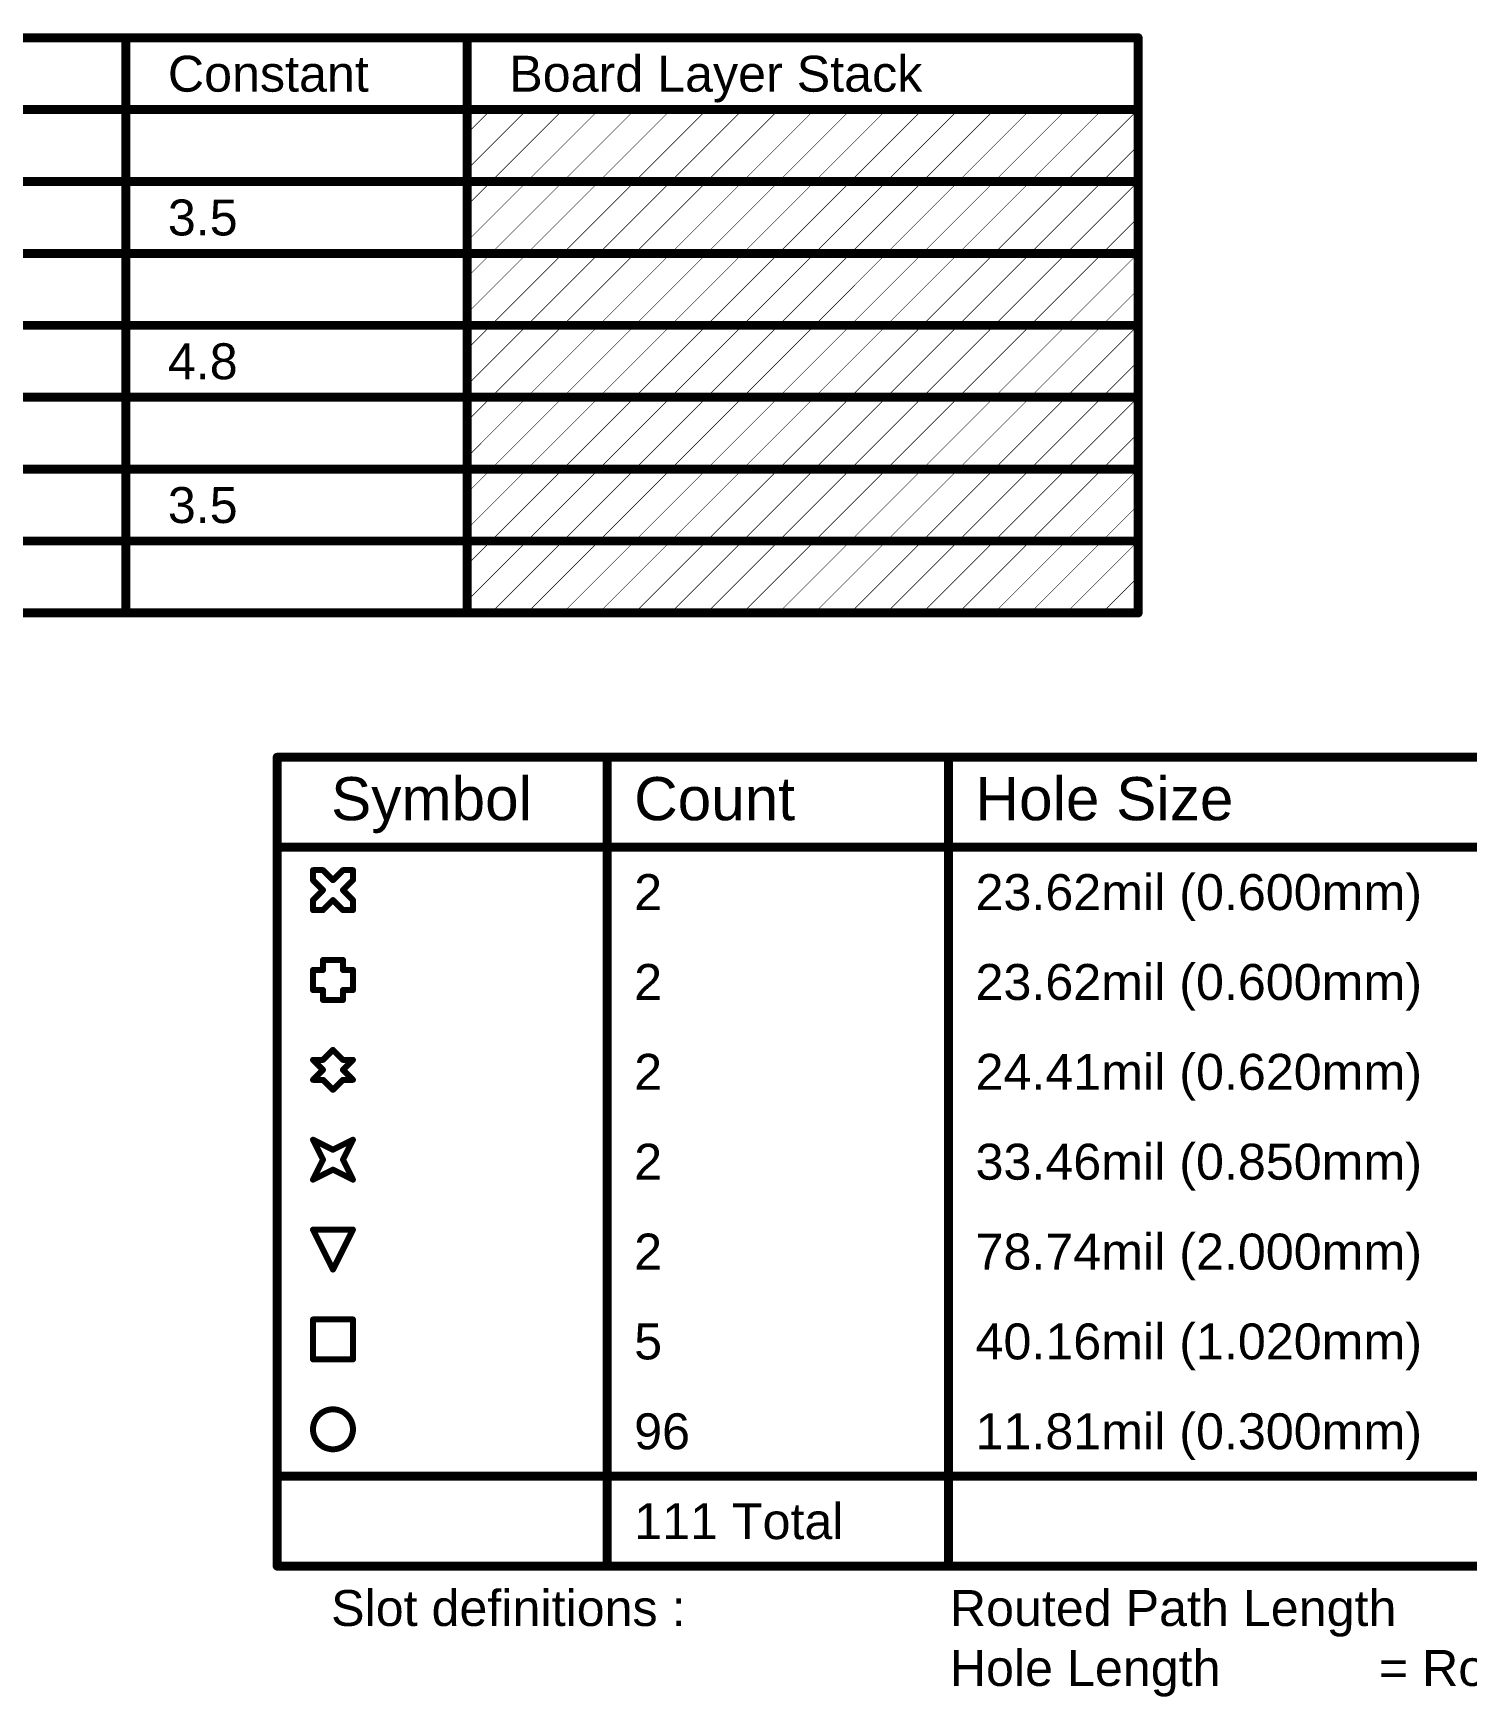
# Model space of a CAD drawing. Header units: inches. Extents: x -46 to 312, y 0 to 111.
# Drawn here: x 23 to 83.8, y 40.7 to 111.2 of the extents above; entities that cross this region are included whole.
import ezdxf

# ---------------------------------------------------------------- set-up
doc = ezdxf.new("R2010")
doc.units = ezdxf.units.IN
doc.layers.add('Draft and Dimension', color=6, linetype='Continuous')
doc.layers.add('Drill Drawing', color=1, linetype='Continuous')
doc.styles.add('Arial', font='', dxfattribs={"height": 0.2})
doc.styles.get('Arial').set_extended_font_data('Arial')

msp = doc.modelspace()

# ---------------------------------------------------------------- linework, layer by layer
at = {"layer": 'Draft and Dimension'}
for points, const_width in [([(-45.447, 110.998), (69.838, 110.998)], 0.381), ([(26.924, 86.614), (26.924, 110.998)], 0.381), ([(41.398, 86.614), (41.398, 110.998)], 0.381), ([(69.838, 86.614), (69.838, 110.998)], 0.381), ([(-45.447, 107.95), (69.838, 107.95)], 0.381), ([(41.398, 106.942), (42.406, 107.95)], 0.0254), ([(41.398, 105.418), (43.93, 107.95)], 0.0254), ([(42.406, 104.902), (45.454, 107.95)], 0.0254), ([(43.93, 104.902), (46.978, 107.95)], 0.0254), ([(45.454, 104.902), (48.502, 107.95)], 0.0254), ([(46.978, 104.902), (50.026, 107.95)], 0.0254), ([(48.502, 104.902), (51.55, 107.95)], 0.0254), ([(50.026, 104.902), (53.074, 107.95)], 0.0254), ([(51.55, 104.902), (54.598, 107.95)], 0.0254), ([(53.074, 104.902), (56.122, 107.95)], 0.0254), ([(54.598, 104.902), (57.646, 107.95)], 0.0254), ([(56.122, 104.902), (59.17, 107.95)], 0.0254), ([(57.646, 104.902), (60.694, 107.95)], 0.0254), ([(59.17, 104.902), (62.218, 107.95)], 0.0254), ([(60.694, 104.902), (63.742, 107.95)], 0.0254), ([(62.218, 104.902), (65.266, 107.95)], 0.0254), ([(63.742, 104.902), (66.79, 107.95)], 0.0254), ([(65.266, 104.902), (68.314, 107.95)], 0.0254), ([(66.79, 104.902), (69.838, 107.95)], 0.0254), ([(68.314, 104.902), (69.838, 106.426)], 0.0254), ([(10.418, 104.902), (26.924, 104.902)], 0.381), ([(26.924, 104.902), (41.398, 104.902)], 0.381), ([(41.398, 104.902), (69.838, 104.902)], 0.381), ([(41.398, 103.894), (42.406, 104.902)], 0.0254), ([(41.398, 102.37), (43.93, 104.902)], 0.0254), ([(42.406, 101.854), (45.454, 104.902)], 0.0254), ([(43.93, 101.854), (46.978, 104.902)], 0.0254), ([(45.454, 101.854), (48.502, 104.902)], 0.0254), ([(46.978, 101.854), (50.026, 104.902)], 0.0254), ([(48.502, 101.854), (51.55, 104.902)], 0.0254), ([(50.026, 101.854), (53.074, 104.902)], 0.0254), ([(51.55, 101.854), (54.598, 104.902)], 0.0254), ([(53.074, 101.854), (56.122, 104.902)], 0.0254), ([(54.598, 101.854), (57.646, 104.902)], 0.0254), ([(56.122, 101.854), (59.17, 104.902)], 0.0254), ([(57.646, 101.854), (60.694, 104.902)], 0.0254), ([(59.17, 101.854), (62.218, 104.902)], 0.0254), ([(60.694, 101.854), (63.742, 104.902)], 0.0254), ([(62.218, 101.854), (65.266, 104.902)], 0.0254), ([(63.742, 101.854), (66.79, 104.902)], 0.0254), ([(65.266, 101.854), (68.314, 104.902)], 0.0254), ([(66.79, 101.854), (69.838, 104.902)], 0.0254), ([(68.314, 101.854), (69.838, 103.378)], 0.0254), ([(10.418, 101.854), (26.924, 101.854)], 0.381), ([(26.924, 101.854), (41.398, 101.854)], 0.381), ([(41.398, 101.854), (69.838, 101.854)], 0.381), ([(41.398, 100.846), (42.406, 101.854)], 0.0254), ([(41.398, 99.322), (43.93, 101.854)], 0.0254), ([(42.406, 98.806), (45.454, 101.854)], 0.0254), ([(43.93, 98.806), (46.978, 101.854)], 0.0254), ([(45.454, 98.806), (48.502, 101.854)], 0.0254), ([(46.978, 98.806), (50.026, 101.854)], 0.0254), ([(48.502, 98.806), (51.55, 101.854)], 0.0254), ([(50.026, 98.806), (53.074, 101.854)], 0.0254), ([(51.55, 98.806), (54.598, 101.854)], 0.0254), ([(53.074, 98.806), (56.122, 101.854)], 0.0254), ([(54.598, 98.806), (57.646, 101.854)], 0.0254), ([(56.122, 98.806), (59.17, 101.854)], 0.0254), ([(57.646, 98.806), (60.694, 101.854)], 0.0254), ([(59.17, 98.806), (62.218, 101.854)], 0.0254), ([(60.694, 98.806), (63.742, 101.854)], 0.0254), ([(62.218, 98.806), (65.266, 101.854)], 0.0254), ([(63.742, 98.806), (66.79, 101.854)], 0.0254), ([(65.266, 98.806), (68.314, 101.854)], 0.0254), ([(66.79, 98.806), (69.838, 101.854)], 0.0254), ([(68.314, 98.806), (69.838, 100.33)], 0.0254), ([(10.418, 98.806), (26.924, 98.806)], 0.381), ([(26.924, 98.806), (41.398, 98.806)], 0.381), ([(41.398, 98.806), (69.838, 98.806)], 0.381), ([(41.398, 97.798), (42.406, 98.806)], 0.0254), ([(41.398, 96.274), (43.93, 98.806)], 0.0254), ([(42.406, 95.758), (45.454, 98.806)], 0.0254), ([(43.93, 95.758), (46.978, 98.806)], 0.0254), ([(45.454, 95.758), (48.502, 98.806)], 0.0254), ([(46.978, 95.758), (50.026, 98.806)], 0.0254), ([(48.502, 95.758), (51.55, 98.806)], 0.0254), ([(50.026, 95.758), (53.074, 98.806)], 0.0254), ([(51.55, 95.758), (54.598, 98.806)], 0.0254), ([(53.074, 95.758), (56.122, 98.806)], 0.0254), ([(54.598, 95.758), (57.646, 98.806)], 0.0254), ([(56.122, 95.758), (59.17, 98.806)], 0.0254), ([(57.646, 95.758), (60.694, 98.806)], 0.0254), ([(59.17, 95.758), (62.218, 98.806)], 0.0254), ([(60.694, 95.758), (63.742, 98.806)], 0.0254), ([(62.218, 95.758), (65.266, 98.806)], 0.0254), ([(63.742, 95.758), (66.79, 98.806)], 0.0254), ([(65.266, 95.758), (68.314, 98.806)], 0.0254), ([(66.79, 95.758), (69.838, 98.806)], 0.0254), ([(68.314, 95.758), (69.838, 97.282)], 0.0254), ([(10.418, 95.758), (26.924, 95.758)], 0.381), ([(26.924, 95.758), (41.398, 95.758)], 0.381), ([(41.398, 95.758), (69.838, 95.758)], 0.381), ([(41.398, 94.75), (42.406, 95.758)], 0.0254), ([(41.398, 93.226), (43.93, 95.758)], 0.0254), ([(42.406, 92.71), (45.454, 95.758)], 0.0254), ([(43.93, 92.71), (46.978, 95.758)], 0.0254), ([(45.454, 92.71), (48.502, 95.758)], 0.0254), ([(46.978, 92.71), (50.026, 95.758)], 0.0254), ([(48.502, 92.71), (51.55, 95.758)], 0.0254), ([(50.026, 92.71), (53.074, 95.758)], 0.0254), ([(51.55, 92.71), (54.598, 95.758)], 0.0254), ([(53.074, 92.71), (56.122, 95.758)], 0.0254), ([(54.598, 92.71), (57.646, 95.758)], 0.0254), ([(56.122, 92.71), (59.17, 95.758)], 0.0254), ([(57.646, 92.71), (60.694, 95.758)], 0.0254), ([(59.17, 92.71), (62.218, 95.758)], 0.0254), ([(60.694, 92.71), (63.742, 95.758)], 0.0254), ([(62.218, 92.71), (65.266, 95.758)], 0.0254), ([(63.742, 92.71), (66.79, 95.758)], 0.0254), ([(65.266, 92.71), (68.314, 95.758)], 0.0254), ([(66.79, 92.71), (69.838, 95.758)], 0.0254), ([(68.314, 92.71), (69.838, 94.234)], 0.0254), ([(10.418, 92.71), (26.924, 92.71)], 0.381), ([(26.924, 92.71), (41.398, 92.71)], 0.381), ([(41.398, 92.71), (69.838, 92.71)], 0.381), ([(41.398, 91.702), (42.406, 92.71)], 0.0254), ([(41.398, 90.178), (43.93, 92.71)], 0.0254), ([(42.406, 89.662), (45.454, 92.71)], 0.0254), ([(43.93, 89.662), (46.978, 92.71)], 0.0254), ([(45.454, 89.662), (48.502, 92.71)], 0.0254), ([(46.978, 89.662), (50.026, 92.71)], 0.0254), ([(48.502, 89.662), (51.55, 92.71)], 0.0254), ([(50.026, 89.662), (53.074, 92.71)], 0.0254), ([(51.55, 89.662), (54.598, 92.71)], 0.0254), ([(53.074, 89.662), (56.122, 92.71)], 0.0254), ([(54.598, 89.662), (57.646, 92.71)], 0.0254), ([(56.122, 89.662), (59.17, 92.71)], 0.0254), ([(57.646, 89.662), (60.694, 92.71)], 0.0254), ([(59.17, 89.662), (62.218, 92.71)], 0.0254), ([(60.694, 89.662), (63.742, 92.71)], 0.0254), ([(62.218, 89.662), (65.266, 92.71)], 0.0254), ([(63.742, 89.662), (66.79, 92.71)], 0.0254), ([(65.266, 89.662), (68.314, 92.71)], 0.0254), ([(66.79, 89.662), (69.838, 92.71)], 0.0254), ([(68.314, 89.662), (69.838, 91.186)], 0.0254), ([(10.418, 89.662), (26.924, 89.662)], 0.381), ([(26.924, 89.662), (41.398, 89.662)], 0.381), ([(41.398, 89.662), (69.838, 89.662)], 0.381), ([(41.398, 88.654), (42.406, 89.662)], 0.0254), ([(41.398, 87.13), (43.93, 89.662)], 0.0254), ([(42.406, 86.614), (45.454, 89.662)], 0.0254), ([(43.93, 86.614), (46.978, 89.662)], 0.0254), ([(45.454, 86.614), (48.502, 89.662)], 0.0254), ([(46.978, 86.614), (50.026, 89.662)], 0.0254), ([(48.502, 86.614), (51.55, 89.662)], 0.0254), ([(50.026, 86.614), (53.074, 89.662)], 0.0254), ([(51.55, 86.614), (54.598, 89.662)], 0.0254), ([(53.074, 86.614), (56.122, 89.662)], 0.0254), ([(54.598, 86.614), (57.646, 89.662)], 0.0254), ([(56.122, 86.614), (59.17, 89.662)], 0.0254), ([(57.646, 86.614), (60.694, 89.662)], 0.0254), ([(59.17, 86.614), (62.218, 89.662)], 0.0254), ([(60.694, 86.614), (63.742, 89.662)], 0.0254), ([(62.218, 86.614), (65.266, 89.662)], 0.0254), ([(63.742, 86.614), (66.79, 89.662)], 0.0254), ([(65.266, 86.614), (68.314, 89.662)], 0.0254), ([(66.79, 86.614), (69.838, 89.662)], 0.0254), ([(68.314, 86.614), (69.838, 88.138)], 0.0254), ([(10.418, 86.614), (26.924, 86.614)], 0.381), ([(26.924, 86.614), (41.398, 86.614)], 0.381), ([(41.398, 86.614), (69.838, 86.614)], 0.381)]:
    msp.add_lwpolyline(points, dxfattribs=dict(at, const_width=const_width))
for points, const_width in [([(26.829, 110.998, 1), (27.019, 110.998, 1)], 0.191), ([(41.303, 110.998, 1), (41.494, 110.998, 1)], 0.191), ([(69.743, 110.998, 1), (69.934, 110.998, 1)], 0.191), ([(69.743, 110.998, 1), (69.934, 110.998, 1)], 0.191), ([(42.4, 107.95, 1), (42.413, 107.95, 1)], 0.0127), ([(43.924, 107.95, 1), (43.937, 107.95, 1)], 0.0127), ([(45.448, 107.95, 1), (45.461, 107.95, 1)], 0.0127), ([(46.972, 107.95, 1), (46.985, 107.95, 1)], 0.0127), ([(48.496, 107.95, 1), (48.509, 107.95, 1)], 0.0127), ([(50.02, 107.95, 1), (50.033, 107.95, 1)], 0.0127), ([(51.544, 107.95, 1), (51.557, 107.95, 1)], 0.0127), ([(53.068, 107.95, 1), (53.081, 107.95, 1)], 0.0127), ([(54.592, 107.95, 1), (54.605, 107.95, 1)], 0.0127), ([(56.116, 107.95, 1), (56.129, 107.95, 1)], 0.0127), ([(57.64, 107.95, 1), (57.653, 107.95, 1)], 0.0127), ([(59.164, 107.95, 1), (59.177, 107.95, 1)], 0.0127), ([(60.688, 107.95, 1), (60.701, 107.95, 1)], 0.0127), ([(62.212, 107.95, 1), (62.225, 107.95, 1)], 0.0127), ([(63.736, 107.95, 1), (63.749, 107.95, 1)], 0.0127), ([(65.26, 107.95, 1), (65.273, 107.95, 1)], 0.0127), ([(66.784, 107.95, 1), (66.797, 107.95, 1)], 0.0127), ([(68.308, 107.95, 1), (68.321, 107.95, 1)], 0.0127), ([(69.743, 107.95, 1), (69.934, 107.95, 1)], 0.191), ([(69.832, 107.95, 1), (69.845, 107.95, 1)], 0.0127), ([(41.392, 106.942, 1), (41.405, 106.942, 1)], 0.0127), ([(69.832, 106.426, 1), (69.845, 106.426, 1)], 0.0127), ([(26.829, 104.902, 1), (27.019, 104.902, 1)], 0.191), ([(26.829, 104.902, 1), (27.019, 104.902, 1)], 0.191), ([(41.303, 104.902, 1), (41.494, 104.902, 1)], 0.191), ([(41.303, 104.902, 1), (41.494, 104.902, 1)], 0.191), ([(41.392, 105.418, 1), (41.405, 105.418, 1)], 0.0127), ([(69.743, 104.902, 1), (69.934, 104.902, 1)], 0.191), ([(42.4, 104.902, 1), (42.413, 104.902, 1)], 0.0127), ([(42.4, 104.902, 1), (42.413, 104.902, 1)], 0.0127), ([(43.924, 104.902, 1), (43.937, 104.902, 1)], 0.0127), ([(43.924, 104.902, 1), (43.937, 104.902, 1)], 0.0127), ([(45.448, 104.902, 1), (45.461, 104.902, 1)], 0.0127), ([(45.448, 104.902, 1), (45.461, 104.902, 1)], 0.0127), ([(46.972, 104.902, 1), (46.985, 104.902, 1)], 0.0127), ([(46.972, 104.902, 1), (46.985, 104.902, 1)], 0.0127), ([(48.496, 104.902, 1), (48.509, 104.902, 1)], 0.0127), ([(48.496, 104.902, 1), (48.509, 104.902, 1)], 0.0127), ([(50.02, 104.902, 1), (50.033, 104.902, 1)], 0.0127), ([(50.02, 104.902, 1), (50.033, 104.902, 1)], 0.0127), ([(51.544, 104.902, 1), (51.557, 104.902, 1)], 0.0127), ([(51.544, 104.902, 1), (51.557, 104.902, 1)], 0.0127), ([(53.068, 104.902, 1), (53.081, 104.902, 1)], 0.0127), ([(53.068, 104.902, 1), (53.081, 104.902, 1)], 0.0127), ([(54.592, 104.902, 1), (54.605, 104.902, 1)], 0.0127), ([(54.592, 104.902, 1), (54.605, 104.902, 1)], 0.0127), ([(56.116, 104.902, 1), (56.129, 104.902, 1)], 0.0127), ([(56.116, 104.902, 1), (56.129, 104.902, 1)], 0.0127), ([(57.64, 104.902, 1), (57.653, 104.902, 1)], 0.0127), ([(57.64, 104.902, 1), (57.653, 104.902, 1)], 0.0127), ([(59.164, 104.902, 1), (59.177, 104.902, 1)], 0.0127), ([(59.164, 104.902, 1), (59.177, 104.902, 1)], 0.0127), ([(60.688, 104.902, 1), (60.701, 104.902, 1)], 0.0127), ([(60.688, 104.902, 1), (60.701, 104.902, 1)], 0.0127), ([(62.212, 104.902, 1), (62.225, 104.902, 1)], 0.0127), ([(62.212, 104.902, 1), (62.225, 104.902, 1)], 0.0127), ([(63.736, 104.902, 1), (63.749, 104.902, 1)], 0.0127), ([(63.736, 104.902, 1), (63.749, 104.902, 1)], 0.0127), ([(65.26, 104.902, 1), (65.273, 104.902, 1)], 0.0127), ([(65.26, 104.902, 1), (65.273, 104.902, 1)], 0.0127), ([(66.784, 104.902, 1), (66.797, 104.902, 1)], 0.0127), ([(66.784, 104.902, 1), (66.797, 104.902, 1)], 0.0127), ([(68.308, 104.902, 1), (68.321, 104.902, 1)], 0.0127), ([(68.308, 104.902, 1), (68.321, 104.902, 1)], 0.0127), ([(69.832, 104.902, 1), (69.845, 104.902, 1)], 0.0127), ([(41.392, 103.894, 1), (41.405, 103.894, 1)], 0.0127), ([(69.832, 103.378, 1), (69.845, 103.378, 1)], 0.0127), ([(41.392, 102.37, 1), (41.405, 102.37, 1)], 0.0127), ([(26.829, 101.854, 1), (27.019, 101.854, 1)], 0.191), ([(26.829, 101.854, 1), (27.019, 101.854, 1)], 0.191), ([(41.303, 101.854, 1), (41.494, 101.854, 1)], 0.191), ([(41.303, 101.854, 1), (41.494, 101.854, 1)], 0.191), ([(42.4, 101.854, 1), (42.413, 101.854, 1)], 0.0127), ([(42.4, 101.854, 1), (42.413, 101.854, 1)], 0.0127), ([(43.924, 101.854, 1), (43.937, 101.854, 1)], 0.0127), ([(43.924, 101.854, 1), (43.937, 101.854, 1)], 0.0127), ([(45.448, 101.854, 1), (45.461, 101.854, 1)], 0.0127), ([(45.448, 101.854, 1), (45.461, 101.854, 1)], 0.0127), ([(46.972, 101.854, 1), (46.985, 101.854, 1)], 0.0127), ([(46.972, 101.854, 1), (46.985, 101.854, 1)], 0.0127), ([(48.496, 101.854, 1), (48.509, 101.854, 1)], 0.0127), ([(48.496, 101.854, 1), (48.509, 101.854, 1)], 0.0127), ([(50.02, 101.854, 1), (50.033, 101.854, 1)], 0.0127), ([(50.02, 101.854, 1), (50.033, 101.854, 1)], 0.0127), ([(51.544, 101.854, 1), (51.557, 101.854, 1)], 0.0127), ([(51.544, 101.854, 1), (51.557, 101.854, 1)], 0.0127), ([(53.068, 101.854, 1), (53.081, 101.854, 1)], 0.0127), ([(53.068, 101.854, 1), (53.081, 101.854, 1)], 0.0127), ([(54.592, 101.854, 1), (54.605, 101.854, 1)], 0.0127), ([(54.592, 101.854, 1), (54.605, 101.854, 1)], 0.0127), ([(56.116, 101.854, 1), (56.129, 101.854, 1)], 0.0127), ([(56.116, 101.854, 1), (56.129, 101.854, 1)], 0.0127), ([(57.64, 101.854, 1), (57.653, 101.854, 1)], 0.0127), ([(57.64, 101.854, 1), (57.653, 101.854, 1)], 0.0127), ([(59.164, 101.854, 1), (59.177, 101.854, 1)], 0.0127), ([(59.164, 101.854, 1), (59.177, 101.854, 1)], 0.0127), ([(60.688, 101.854, 1), (60.701, 101.854, 1)], 0.0127), ([(60.688, 101.854, 1), (60.701, 101.854, 1)], 0.0127), ([(62.212, 101.854, 1), (62.225, 101.854, 1)], 0.0127), ([(62.212, 101.854, 1), (62.225, 101.854, 1)], 0.0127), ([(63.736, 101.854, 1), (63.749, 101.854, 1)], 0.0127), ([(63.736, 101.854, 1), (63.749, 101.854, 1)], 0.0127), ([(65.26, 101.854, 1), (65.273, 101.854, 1)], 0.0127), ([(65.26, 101.854, 1), (65.273, 101.854, 1)], 0.0127), ([(66.784, 101.854, 1), (66.797, 101.854, 1)], 0.0127), ([(66.784, 101.854, 1), (66.797, 101.854, 1)], 0.0127), ([(68.308, 101.854, 1), (68.321, 101.854, 1)], 0.0127), ([(68.308, 101.854, 1), (68.321, 101.854, 1)], 0.0127), ([(69.743, 101.854, 1), (69.934, 101.854, 1)], 0.191), ([(69.832, 101.854, 1), (69.845, 101.854, 1)], 0.0127), ([(41.392, 100.846, 1), (41.405, 100.846, 1)], 0.0127), ([(69.832, 100.33, 1), (69.845, 100.33, 1)], 0.0127), ([(26.829, 98.806, 1), (27.019, 98.806, 1)], 0.191), ([(26.829, 98.806, 1), (27.019, 98.806, 1)], 0.191), ([(41.303, 98.806, 1), (41.494, 98.806, 1)], 0.191), ([(41.303, 98.806, 1), (41.494, 98.806, 1)], 0.191), ([(41.392, 99.322, 1), (41.405, 99.322, 1)], 0.0127), ([(42.4, 98.806, 1), (42.413, 98.806, 1)], 0.0127), ([(42.4, 98.806, 1), (42.413, 98.806, 1)], 0.0127), ([(43.924, 98.806, 1), (43.937, 98.806, 1)], 0.0127), ([(43.924, 98.806, 1), (43.937, 98.806, 1)], 0.0127), ([(45.448, 98.806, 1), (45.461, 98.806, 1)], 0.0127), ([(45.448, 98.806, 1), (45.461, 98.806, 1)], 0.0127), ([(46.972, 98.806, 1), (46.985, 98.806, 1)], 0.0127), ([(46.972, 98.806, 1), (46.985, 98.806, 1)], 0.0127), ([(48.496, 98.806, 1), (48.509, 98.806, 1)], 0.0127), ([(48.496, 98.806, 1), (48.509, 98.806, 1)], 0.0127), ([(50.02, 98.806, 1), (50.033, 98.806, 1)], 0.0127), ([(50.02, 98.806, 1), (50.033, 98.806, 1)], 0.0127), ([(51.544, 98.806, 1), (51.557, 98.806, 1)], 0.0127), ([(51.544, 98.806, 1), (51.557, 98.806, 1)], 0.0127), ([(53.068, 98.806, 1), (53.081, 98.806, 1)], 0.0127), ([(53.068, 98.806, 1), (53.081, 98.806, 1)], 0.0127), ([(54.592, 98.806, 1), (54.605, 98.806, 1)], 0.0127), ([(54.592, 98.806, 1), (54.605, 98.806, 1)], 0.0127), ([(56.116, 98.806, 1), (56.129, 98.806, 1)], 0.0127), ([(56.116, 98.806, 1), (56.129, 98.806, 1)], 0.0127), ([(57.64, 98.806, 1), (57.653, 98.806, 1)], 0.0127), ([(57.64, 98.806, 1), (57.653, 98.806, 1)], 0.0127), ([(59.164, 98.806, 1), (59.177, 98.806, 1)], 0.0127), ([(59.164, 98.806, 1), (59.177, 98.806, 1)], 0.0127), ([(60.688, 98.806, 1), (60.701, 98.806, 1)], 0.0127), ([(60.688, 98.806, 1), (60.701, 98.806, 1)], 0.0127), ([(62.212, 98.806, 1), (62.225, 98.806, 1)], 0.0127), ([(62.212, 98.806, 1), (62.225, 98.806, 1)], 0.0127), ([(63.736, 98.806, 1), (63.749, 98.806, 1)], 0.0127), ([(63.736, 98.806, 1), (63.749, 98.806, 1)], 0.0127), ([(65.26, 98.806, 1), (65.273, 98.806, 1)], 0.0127), ([(65.26, 98.806, 1), (65.273, 98.806, 1)], 0.0127), ([(66.784, 98.806, 1), (66.797, 98.806, 1)], 0.0127), ([(66.784, 98.806, 1), (66.797, 98.806, 1)], 0.0127), ([(68.308, 98.806, 1), (68.321, 98.806, 1)], 0.0127), ([(68.308, 98.806, 1), (68.321, 98.806, 1)], 0.0127), ([(69.743, 98.806, 1), (69.934, 98.806, 1)], 0.191), ([(69.832, 98.806, 1), (69.845, 98.806, 1)], 0.0127), ([(41.392, 97.798, 1), (41.405, 97.798, 1)], 0.0127), ([(69.832, 97.282, 1), (69.845, 97.282, 1)], 0.0127), ([(26.829, 95.758, 1), (27.019, 95.758, 1)], 0.191), ([(26.829, 95.758, 1), (27.019, 95.758, 1)], 0.191), ([(41.303, 95.758, 1), (41.494, 95.758, 1)], 0.191), ([(41.303, 95.758, 1), (41.494, 95.758, 1)], 0.191), ([(41.392, 96.274, 1), (41.405, 96.274, 1)], 0.0127), ([(69.743, 95.758, 1), (69.934, 95.758, 1)], 0.191), ([(42.4, 95.758, 1), (42.413, 95.758, 1)], 0.0127), ([(42.4, 95.758, 1), (42.413, 95.758, 1)], 0.0127), ([(43.924, 95.758, 1), (43.937, 95.758, 1)], 0.0127), ([(43.924, 95.758, 1), (43.937, 95.758, 1)], 0.0127), ([(45.448, 95.758, 1), (45.461, 95.758, 1)], 0.0127), ([(45.448, 95.758, 1), (45.461, 95.758, 1)], 0.0127), ([(46.972, 95.758, 1), (46.985, 95.758, 1)], 0.0127), ([(46.972, 95.758, 1), (46.985, 95.758, 1)], 0.0127), ([(48.496, 95.758, 1), (48.509, 95.758, 1)], 0.0127), ([(48.496, 95.758, 1), (48.509, 95.758, 1)], 0.0127), ([(50.02, 95.758, 1), (50.033, 95.758, 1)], 0.0127), ([(50.02, 95.758, 1), (50.033, 95.758, 1)], 0.0127), ([(51.544, 95.758, 1), (51.557, 95.758, 1)], 0.0127), ([(51.544, 95.758, 1), (51.557, 95.758, 1)], 0.0127), ([(53.068, 95.758, 1), (53.081, 95.758, 1)], 0.0127), ([(53.068, 95.758, 1), (53.081, 95.758, 1)], 0.0127), ([(54.592, 95.758, 1), (54.605, 95.758, 1)], 0.0127), ([(54.592, 95.758, 1), (54.605, 95.758, 1)], 0.0127), ([(56.116, 95.758, 1), (56.129, 95.758, 1)], 0.0127), ([(56.116, 95.758, 1), (56.129, 95.758, 1)], 0.0127), ([(57.64, 95.758, 1), (57.653, 95.758, 1)], 0.0127), ([(57.64, 95.758, 1), (57.653, 95.758, 1)], 0.0127), ([(59.164, 95.758, 1), (59.177, 95.758, 1)], 0.0127), ([(59.164, 95.758, 1), (59.177, 95.758, 1)], 0.0127), ([(60.688, 95.758, 1), (60.701, 95.758, 1)], 0.0127), ([(60.688, 95.758, 1), (60.701, 95.758, 1)], 0.0127), ([(62.212, 95.758, 1), (62.225, 95.758, 1)], 0.0127), ([(62.212, 95.758, 1), (62.225, 95.758, 1)], 0.0127), ([(63.736, 95.758, 1), (63.749, 95.758, 1)], 0.0127), ([(63.736, 95.758, 1), (63.749, 95.758, 1)], 0.0127), ([(65.26, 95.758, 1), (65.273, 95.758, 1)], 0.0127), ([(65.26, 95.758, 1), (65.273, 95.758, 1)], 0.0127), ([(66.784, 95.758, 1), (66.797, 95.758, 1)], 0.0127), ([(66.784, 95.758, 1), (66.797, 95.758, 1)], 0.0127), ([(68.308, 95.758, 1), (68.321, 95.758, 1)], 0.0127), ([(68.308, 95.758, 1), (68.321, 95.758, 1)], 0.0127), ([(69.832, 95.758, 1), (69.845, 95.758, 1)], 0.0127), ([(41.392, 94.75, 1), (41.405, 94.75, 1)], 0.0127), ([(69.832, 94.234, 1), (69.845, 94.234, 1)], 0.0127), ([(41.392, 93.226, 1), (41.405, 93.226, 1)], 0.0127), ([(26.829, 92.71, 1), (27.019, 92.71, 1)], 0.191), ([(26.829, 92.71, 1), (27.019, 92.71, 1)], 0.191), ([(41.303, 92.71, 1), (41.494, 92.71, 1)], 0.191), ([(41.303, 92.71, 1), (41.494, 92.71, 1)], 0.191), ([(42.4, 92.71, 1), (42.413, 92.71, 1)], 0.0127), ([(42.4, 92.71, 1), (42.413, 92.71, 1)], 0.0127), ([(43.924, 92.71, 1), (43.937, 92.71, 1)], 0.0127), ([(43.924, 92.71, 1), (43.937, 92.71, 1)], 0.0127), ([(45.448, 92.71, 1), (45.461, 92.71, 1)], 0.0127), ([(45.448, 92.71, 1), (45.461, 92.71, 1)], 0.0127), ([(46.972, 92.71, 1), (46.985, 92.71, 1)], 0.0127), ([(46.972, 92.71, 1), (46.985, 92.71, 1)], 0.0127), ([(48.496, 92.71, 1), (48.509, 92.71, 1)], 0.0127), ([(48.496, 92.71, 1), (48.509, 92.71, 1)], 0.0127), ([(50.02, 92.71, 1), (50.033, 92.71, 1)], 0.0127), ([(50.02, 92.71, 1), (50.033, 92.71, 1)], 0.0127), ([(51.544, 92.71, 1), (51.557, 92.71, 1)], 0.0127), ([(51.544, 92.71, 1), (51.557, 92.71, 1)], 0.0127), ([(53.068, 92.71, 1), (53.081, 92.71, 1)], 0.0127), ([(53.068, 92.71, 1), (53.081, 92.71, 1)], 0.0127), ([(54.592, 92.71, 1), (54.605, 92.71, 1)], 0.0127), ([(54.592, 92.71, 1), (54.605, 92.71, 1)], 0.0127), ([(56.116, 92.71, 1), (56.129, 92.71, 1)], 0.0127), ([(56.116, 92.71, 1), (56.129, 92.71, 1)], 0.0127), ([(57.64, 92.71, 1), (57.653, 92.71, 1)], 0.0127), ([(57.64, 92.71, 1), (57.653, 92.71, 1)], 0.0127), ([(59.164, 92.71, 1), (59.177, 92.71, 1)], 0.0127), ([(59.164, 92.71, 1), (59.177, 92.71, 1)], 0.0127), ([(60.688, 92.71, 1), (60.701, 92.71, 1)], 0.0127), ([(60.688, 92.71, 1), (60.701, 92.71, 1)], 0.0127), ([(62.212, 92.71, 1), (62.225, 92.71, 1)], 0.0127), ([(62.212, 92.71, 1), (62.225, 92.71, 1)], 0.0127), ([(63.736, 92.71, 1), (63.749, 92.71, 1)], 0.0127), ([(63.736, 92.71, 1), (63.749, 92.71, 1)], 0.0127), ([(65.26, 92.71, 1), (65.273, 92.71, 1)], 0.0127), ([(65.26, 92.71, 1), (65.273, 92.71, 1)], 0.0127), ([(66.784, 92.71, 1), (66.797, 92.71, 1)], 0.0127), ([(66.784, 92.71, 1), (66.797, 92.71, 1)], 0.0127), ([(68.308, 92.71, 1), (68.321, 92.71, 1)], 0.0127), ([(68.308, 92.71, 1), (68.321, 92.71, 1)], 0.0127), ([(69.743, 92.71, 1), (69.934, 92.71, 1)], 0.191), ([(69.832, 92.71, 1), (69.845, 92.71, 1)], 0.0127), ([(41.392, 91.702, 1), (41.405, 91.702, 1)], 0.0127), ([(69.832, 91.186, 1), (69.845, 91.186, 1)], 0.0127), ([(26.829, 89.662, 1), (27.019, 89.662, 1)], 0.191), ([(26.829, 89.662, 1), (27.019, 89.662, 1)], 0.191), ([(41.303, 89.662, 1), (41.494, 89.662, 1)], 0.191), ([(41.303, 89.662, 1), (41.494, 89.662, 1)], 0.191), ([(41.392, 90.178, 1), (41.405, 90.178, 1)], 0.0127), ([(42.4, 89.662, 1), (42.413, 89.662, 1)], 0.0127), ([(42.4, 89.662, 1), (42.413, 89.662, 1)], 0.0127), ([(43.924, 89.662, 1), (43.937, 89.662, 1)], 0.0127), ([(43.924, 89.662, 1), (43.937, 89.662, 1)], 0.0127), ([(45.448, 89.662, 1), (45.461, 89.662, 1)], 0.0127), ([(45.448, 89.662, 1), (45.461, 89.662, 1)], 0.0127), ([(46.972, 89.662, 1), (46.985, 89.662, 1)], 0.0127), ([(46.972, 89.662, 1), (46.985, 89.662, 1)], 0.0127), ([(48.496, 89.662, 1), (48.509, 89.662, 1)], 0.0127), ([(48.496, 89.662, 1), (48.509, 89.662, 1)], 0.0127), ([(50.02, 89.662, 1), (50.033, 89.662, 1)], 0.0127), ([(50.02, 89.662, 1), (50.033, 89.662, 1)], 0.0127), ([(51.544, 89.662, 1), (51.557, 89.662, 1)], 0.0127), ([(51.544, 89.662, 1), (51.557, 89.662, 1)], 0.0127), ([(53.068, 89.662, 1), (53.081, 89.662, 1)], 0.0127), ([(53.068, 89.662, 1), (53.081, 89.662, 1)], 0.0127), ([(54.592, 89.662, 1), (54.605, 89.662, 1)], 0.0127), ([(54.592, 89.662, 1), (54.605, 89.662, 1)], 0.0127), ([(56.116, 89.662, 1), (56.129, 89.662, 1)], 0.0127), ([(56.116, 89.662, 1), (56.129, 89.662, 1)], 0.0127), ([(57.64, 89.662, 1), (57.653, 89.662, 1)], 0.0127), ([(57.64, 89.662, 1), (57.653, 89.662, 1)], 0.0127), ([(59.164, 89.662, 1), (59.177, 89.662, 1)], 0.0127), ([(59.164, 89.662, 1), (59.177, 89.662, 1)], 0.0127), ([(60.688, 89.662, 1), (60.701, 89.662, 1)], 0.0127), ([(60.688, 89.662, 1), (60.701, 89.662, 1)], 0.0127), ([(62.212, 89.662, 1), (62.225, 89.662, 1)], 0.0127), ([(62.212, 89.662, 1), (62.225, 89.662, 1)], 0.0127), ([(63.736, 89.662, 1), (63.749, 89.662, 1)], 0.0127), ([(63.736, 89.662, 1), (63.749, 89.662, 1)], 0.0127), ([(65.26, 89.662, 1), (65.273, 89.662, 1)], 0.0127), ([(65.26, 89.662, 1), (65.273, 89.662, 1)], 0.0127), ([(66.784, 89.662, 1), (66.797, 89.662, 1)], 0.0127), ([(66.784, 89.662, 1), (66.797, 89.662, 1)], 0.0127), ([(68.308, 89.662, 1), (68.321, 89.662, 1)], 0.0127), ([(68.308, 89.662, 1), (68.321, 89.662, 1)], 0.0127), ([(69.743, 89.662, 1), (69.934, 89.662, 1)], 0.191), ([(69.832, 89.662, 1), (69.845, 89.662, 1)], 0.0127), ([(41.392, 88.654, 1), (41.405, 88.654, 1)], 0.0127), ([(69.832, 88.138, 1), (69.845, 88.138, 1)], 0.0127), ([(26.829, 86.614, 1), (27.019, 86.614, 1)], 0.191), ([(26.829, 86.614, 1), (27.019, 86.614, 1)], 0.191), ([(26.829, 86.614, 1), (27.019, 86.614, 1)], 0.191), ([(41.303, 86.614, 1), (41.494, 86.614, 1)], 0.191), ([(41.303, 86.614, 1), (41.494, 86.614, 1)], 0.191), ([(41.303, 86.614, 1), (41.494, 86.614, 1)], 0.191), ([(41.392, 87.13, 1), (41.405, 87.13, 1)], 0.0127), ([(69.743, 86.614, 1), (69.934, 86.614, 1)], 0.191), ([(69.743, 86.614, 1), (69.934, 86.614, 1)], 0.191), ([(42.4, 86.614, 1), (42.413, 86.614, 1)], 0.0127), ([(43.924, 86.614, 1), (43.937, 86.614, 1)], 0.0127), ([(45.448, 86.614, 1), (45.461, 86.614, 1)], 0.0127), ([(46.972, 86.614, 1), (46.985, 86.614, 1)], 0.0127), ([(48.496, 86.614, 1), (48.509, 86.614, 1)], 0.0127), ([(50.02, 86.614, 1), (50.033, 86.614, 1)], 0.0127), ([(51.544, 86.614, 1), (51.557, 86.614, 1)], 0.0127), ([(53.068, 86.614, 1), (53.081, 86.614, 1)], 0.0127), ([(54.592, 86.614, 1), (54.605, 86.614, 1)], 0.0127), ([(56.116, 86.614, 1), (56.129, 86.614, 1)], 0.0127), ([(57.64, 86.614, 1), (57.653, 86.614, 1)], 0.0127), ([(59.164, 86.614, 1), (59.177, 86.614, 1)], 0.0127), ([(60.688, 86.614, 1), (60.701, 86.614, 1)], 0.0127), ([(62.212, 86.614, 1), (62.225, 86.614, 1)], 0.0127), ([(63.736, 86.614, 1), (63.749, 86.614, 1)], 0.0127), ([(65.26, 86.614, 1), (65.273, 86.614, 1)], 0.0127), ([(66.784, 86.614, 1), (66.797, 86.614, 1)], 0.0127), ([(68.308, 86.614, 1), (68.321, 86.614, 1)], 0.0127)]:
    msp.add_lwpolyline(points, format="xyb", close=True, dxfattribs=dict(at, const_width=const_width))
at = {"layer": 'Drill Drawing'}
for points, const_width in [([(33.337, 80.491), (311.491, 80.491)], 0.381), ([(33.337, 46.201), (33.337, 80.491)], 0.381), ([(47.33, 46.201), (47.33, 80.491)], 0.381), ([(61.804, 46.201), (61.804, 80.491)], 0.381), ([(33.337, 76.681), (311.491, 76.681)], 0.381), ([(34.856, 75.284), (34.856, 75.707)], 0.254), ([(34.856, 75.707), (35.28, 75.707)], 0.254), ([(35.28, 75.707), (35.703, 75.284)], 0.254), ([(35.703, 75.284), (36.126, 75.707)], 0.254), ([(36.126, 75.707), (36.55, 75.707)], 0.254), ([(36.55, 75.284), (36.55, 75.707)], 0.254), ([(34.856, 75.284), (35.28, 74.861)], 0.254), ([(34.856, 74.437), (35.28, 74.861)], 0.254), ([(36.126, 74.861), (36.55, 75.284)], 0.254), ([(36.126, 74.861), (36.55, 74.437)], 0.254), ([(34.856, 74.014), (34.856, 74.437)], 0.254), ([(34.856, 74.014), (35.28, 74.014)], 0.254), ([(35.28, 74.014), (35.703, 74.437)], 0.254), ([(35.703, 74.437), (36.126, 74.014)], 0.254), ([(36.126, 74.014), (36.55, 74.014)], 0.254), ([(36.55, 74.014), (36.55, 74.437)], 0.254), ([(35.28, 71.474), (35.28, 71.897)], 0.254), ([(35.28, 71.897), (36.126, 71.897)], 0.254), ([(36.126, 71.474), (36.126, 71.897)], 0.254), ([(34.856, 70.627), (34.856, 71.474)], 0.254), ([(34.856, 71.474), (35.28, 71.474)], 0.254), ([(36.126, 71.474), (36.55, 71.474)], 0.254), ([(36.55, 70.627), (36.55, 71.474)], 0.254), ([(34.856, 70.627), (35.28, 70.627)], 0.254), ([(35.28, 70.204), (35.28, 70.627)], 0.254), ([(36.126, 70.627), (36.55, 70.627)], 0.254), ([(36.126, 70.204), (36.126, 70.627)], 0.254), ([(35.28, 70.204), (36.126, 70.204)], 0.254), ([(34.856, 67.664), (35.28, 67.241)], 0.254), ([(34.856, 67.664), (35.28, 67.664)], 0.254), ([(35.28, 67.664), (35.703, 68.087)], 0.254), ([(35.703, 68.087), (36.126, 67.664)], 0.254), ([(36.126, 67.664), (36.55, 67.664)], 0.254), ([(36.126, 67.241), (36.55, 67.664)], 0.254), ([(34.856, 66.817), (35.28, 67.241)], 0.254), ([(36.126, 67.241), (36.55, 66.817)], 0.254), ([(34.856, 66.817), (35.28, 66.817)], 0.254), ([(35.28, 66.817), (35.703, 66.394)], 0.254), ([(35.703, 66.394), (36.126, 66.817)], 0.254), ([(36.126, 66.817), (36.55, 66.817)], 0.254), ([(34.856, 64.277), (35.703, 63.854)], 0.254), ([(34.856, 64.277), (35.28, 63.431)], 0.254), ([(35.703, 63.854), (36.55, 64.277)], 0.254), ([(36.126, 63.431), (36.55, 64.277)], 0.254), ([(34.856, 62.584), (35.28, 63.431)], 0.254), ([(36.126, 63.431), (36.55, 62.584)], 0.254), ([(34.856, 62.584), (35.703, 63.007)], 0.254), ([(35.703, 63.007), (36.55, 62.584)], 0.254), ([(34.856, 60.467), (36.55, 60.467)], 0.254), ([(34.856, 60.467), (35.703, 58.774)], 0.254), ([(35.703, 58.774), (36.55, 60.467)], 0.254), ([(34.856, 56.657), (36.55, 56.657)], 0.254), ([(34.856, 54.964), (34.856, 56.657)], 0.254), ([(36.55, 54.964), (36.55, 56.657)], 0.254), ([(34.856, 54.964), (36.55, 54.964)], 0.254), ([(33.337, 50.011), (311.491, 50.011)], 0.381), ([(33.337, 46.201), (311.491, 46.201)], 0.381)]:
    msp.add_lwpolyline(points, dxfattribs=dict(at, const_width=const_width))
for points, const_width in [([(33.242, 80.491, 1), (33.433, 80.491, 1)], 0.191), ([(33.242, 80.491, 1), (33.433, 80.491, 1)], 0.191), ([(47.234, 80.491, 1), (47.425, 80.491, 1)], 0.191), ([(61.709, 80.491, 1), (61.899, 80.491, 1)], 0.191), ([(33.242, 76.681, 1), (33.433, 76.681, 1)], 0.191), ([(34.793, 75.707, 1), (34.92, 75.707, 1)], 0.127), ([(34.793, 75.707, 1), (34.92, 75.707, 1)], 0.127), ([(35.216, 75.707, 1), (35.343, 75.707, 1)], 0.127), ([(35.216, 75.707, 1), (35.343, 75.707, 1)], 0.127), ([(36.063, 75.707, 1), (36.19, 75.707, 1)], 0.127), ([(36.063, 75.707, 1), (36.19, 75.707, 1)], 0.127), ([(36.486, 75.707, 1), (36.613, 75.707, 1)], 0.127), ([(36.486, 75.707, 1), (36.613, 75.707, 1)], 0.127), ([(34.793, 75.284, 1), (34.92, 75.284, 1)], 0.127), ([(34.793, 75.284, 1), (34.92, 75.284, 1)], 0.127), ([(35.216, 74.861, 1), (35.343, 74.861, 1)], 0.127), ([(35.216, 74.861, 1), (35.343, 74.861, 1)], 0.127), ([(35.639, 75.284, 1), (35.766, 75.284, 1)], 0.127), ([(35.639, 75.284, 1), (35.766, 75.284, 1)], 0.127), ([(36.063, 74.861, 1), (36.19, 74.861, 1)], 0.127), ([(36.063, 74.861, 1), (36.19, 74.861, 1)], 0.127), ([(36.486, 75.284, 1), (36.613, 75.284, 1)], 0.127), ([(36.486, 75.284, 1), (36.613, 75.284, 1)], 0.127), ([(34.793, 74.437, 1), (34.92, 74.437, 1)], 0.127), ([(34.793, 74.437, 1), (34.92, 74.437, 1)], 0.127), ([(34.793, 74.014, 1), (34.92, 74.014, 1)], 0.127), ([(34.793, 74.014, 1), (34.92, 74.014, 1)], 0.127), ([(35.216, 74.014, 1), (35.343, 74.014, 1)], 0.127), ([(35.216, 74.014, 1), (35.343, 74.014, 1)], 0.127), ([(35.639, 74.437, 1), (35.766, 74.437, 1)], 0.127), ([(35.639, 74.437, 1), (35.766, 74.437, 1)], 0.127), ([(36.063, 74.014, 1), (36.19, 74.014, 1)], 0.127), ([(36.063, 74.014, 1), (36.19, 74.014, 1)], 0.127), ([(36.486, 74.437, 1), (36.613, 74.437, 1)], 0.127), ([(36.486, 74.437, 1), (36.613, 74.437, 1)], 0.127), ([(36.486, 74.014, 1), (36.613, 74.014, 1)], 0.127), ([(36.486, 74.014, 1), (36.613, 74.014, 1)], 0.127), ([(35.216, 71.897, 1), (35.343, 71.897, 1)], 0.127), ([(35.216, 71.897, 1), (35.343, 71.897, 1)], 0.127), ([(36.063, 71.897, 1), (36.19, 71.897, 1)], 0.127), ([(36.063, 71.897, 1), (36.19, 71.897, 1)], 0.127), ([(34.793, 71.474, 1), (34.92, 71.474, 1)], 0.127), ([(34.793, 71.474, 1), (34.92, 71.474, 1)], 0.127), ([(35.216, 71.474, 1), (35.343, 71.474, 1)], 0.127), ([(35.216, 71.474, 1), (35.343, 71.474, 1)], 0.127), ([(36.063, 71.474, 1), (36.19, 71.474, 1)], 0.127), ([(36.063, 71.474, 1), (36.19, 71.474, 1)], 0.127), ([(36.486, 71.474, 1), (36.613, 71.474, 1)], 0.127), ([(36.486, 71.474, 1), (36.613, 71.474, 1)], 0.127), ([(34.793, 70.627, 1), (34.92, 70.627, 1)], 0.127), ([(34.793, 70.627, 1), (34.92, 70.627, 1)], 0.127), ([(35.216, 70.627, 1), (35.343, 70.627, 1)], 0.127), ([(35.216, 70.627, 1), (35.343, 70.627, 1)], 0.127), ([(36.063, 70.627, 1), (36.19, 70.627, 1)], 0.127), ([(36.063, 70.627, 1), (36.19, 70.627, 1)], 0.127), ([(36.486, 70.627, 1), (36.613, 70.627, 1)], 0.127), ([(36.486, 70.627, 1), (36.613, 70.627, 1)], 0.127), ([(35.216, 70.204, 1), (35.343, 70.204, 1)], 0.127), ([(35.216, 70.204, 1), (35.343, 70.204, 1)], 0.127), ([(36.063, 70.204, 1), (36.19, 70.204, 1)], 0.127), ([(36.063, 70.204, 1), (36.19, 70.204, 1)], 0.127), ([(34.793, 67.664, 1), (34.92, 67.664, 1)], 0.127), ([(34.793, 67.664, 1), (34.92, 67.664, 1)], 0.127), ([(35.216, 67.664, 1), (35.343, 67.664, 1)], 0.127), ([(35.216, 67.664, 1), (35.343, 67.664, 1)], 0.127), ([(35.639, 68.087, 1), (35.766, 68.087, 1)], 0.127), ([(35.639, 68.087, 1), (35.766, 68.087, 1)], 0.127), ([(36.063, 67.664, 1), (36.19, 67.664, 1)], 0.127), ([(36.063, 67.664, 1), (36.19, 67.664, 1)], 0.127), ([(36.486, 67.664, 1), (36.613, 67.664, 1)], 0.127), ([(36.486, 67.664, 1), (36.613, 67.664, 1)], 0.127), ([(35.216, 67.241, 1), (35.343, 67.241, 1)], 0.127), ([(35.216, 67.241, 1), (35.343, 67.241, 1)], 0.127), ([(36.063, 67.241, 1), (36.19, 67.241, 1)], 0.127), ([(36.063, 67.241, 1), (36.19, 67.241, 1)], 0.127), ([(34.793, 66.817, 1), (34.92, 66.817, 1)], 0.127), ([(34.793, 66.817, 1), (34.92, 66.817, 1)], 0.127), ([(35.216, 66.817, 1), (35.343, 66.817, 1)], 0.127), ([(35.216, 66.817, 1), (35.343, 66.817, 1)], 0.127), ([(35.639, 66.394, 1), (35.766, 66.394, 1)], 0.127), ([(35.639, 66.394, 1), (35.766, 66.394, 1)], 0.127), ([(36.063, 66.817, 1), (36.19, 66.817, 1)], 0.127), ([(36.063, 66.817, 1), (36.19, 66.817, 1)], 0.127), ([(36.486, 66.817, 1), (36.613, 66.817, 1)], 0.127), ([(36.486, 66.817, 1), (36.613, 66.817, 1)], 0.127), ([(34.793, 64.277, 1), (34.92, 64.277, 1)], 0.127), ([(34.793, 64.277, 1), (34.92, 64.277, 1)], 0.127), ([(36.486, 64.277, 1), (36.613, 64.277, 1)], 0.127), ([(36.486, 64.277, 1), (36.613, 64.277, 1)], 0.127), ([(35.216, 63.431, 1), (35.343, 63.431, 1)], 0.127), ([(35.216, 63.431, 1), (35.343, 63.431, 1)], 0.127), ([(35.639, 63.854, 1), (35.766, 63.854, 1)], 0.127), ([(35.639, 63.854, 1), (35.766, 63.854, 1)], 0.127), ([(36.063, 63.431, 1), (36.19, 63.431, 1)], 0.127), ([(36.063, 63.431, 1), (36.19, 63.431, 1)], 0.127), ([(35.639, 63.007, 1), (35.766, 63.007, 1)], 0.127), ([(35.639, 63.007, 1), (35.766, 63.007, 1)], 0.127), ([(34.793, 62.584, 1), (34.92, 62.584, 1)], 0.127), ([(34.793, 62.584, 1), (34.92, 62.584, 1)], 0.127), ([(36.486, 62.584, 1), (36.613, 62.584, 1)], 0.127), ([(36.486, 62.584, 1), (36.613, 62.584, 1)], 0.127), ([(34.793, 60.467, 1), (34.92, 60.467, 1)], 0.127), ([(34.793, 60.467, 1), (34.92, 60.467, 1)], 0.127), ([(36.486, 60.467, 1), (36.613, 60.467, 1)], 0.127), ([(36.486, 60.467, 1), (36.613, 60.467, 1)], 0.127), ([(35.639, 58.774, 1), (35.766, 58.774, 1)], 0.127), ([(35.639, 58.774, 1), (35.766, 58.774, 1)], 0.127), ([(34.793, 56.657, 1), (34.92, 56.657, 1)], 0.127), ([(34.793, 56.657, 1), (34.92, 56.657, 1)], 0.127), ([(36.486, 56.657, 1), (36.613, 56.657, 1)], 0.127), ([(36.486, 56.657, 1), (36.613, 56.657, 1)], 0.127), ([(34.793, 54.964, 1), (34.92, 54.964, 1)], 0.127), ([(34.793, 54.964, 1), (34.92, 54.964, 1)], 0.127), ([(36.486, 54.964, 1), (36.613, 54.964, 1)], 0.127), ([(36.486, 54.964, 1), (36.613, 54.964, 1)], 0.127), ([(36.55, 52.001, 1), (34.856, 52.001, 1)], 0.254), ([(34.793, 52.001, 1), (34.92, 52.001, 1)], 0.127), ([(36.486, 52.001, 1), (36.613, 52.001, 1)], 0.127), ([(33.242, 50.011, 1), (33.433, 50.011, 1)], 0.191), ([(33.242, 46.201, 1), (33.433, 46.201, 1)], 0.191), ([(33.242, 46.201, 1), (33.433, 46.201, 1)], 0.191), ([(47.234, 46.201, 1), (47.425, 46.201, 1)], 0.191), ([(61.709, 46.201, 1), (61.899, 46.201, 1)], 0.191)]:
    msp.add_lwpolyline(points, format="xyb", close=True, dxfattribs=dict(at, const_width=const_width))

# ---------------------------------------------------------------- texts
at = {"layer": 'Draft and Dimension', "style": 'Arial'}
for s, p in [('Constant', (28.702, 108.712)), ('Board Layer Stack', (43.176, 108.712)), ('3.5', (28.702, 102.616)), ('4.8', (28.702, 96.52)), ('3.5', (28.702, 90.424))]:
    msp.add_text(s, height=1.524, dxfattribs=at).set_placement(p)
at = {"layer": 'Drill Drawing', "style": 'Arial'}
for s, height, p in [('Symbol', 1.8288, (35.623, 77.824)), ('Hole Size', 1.8288, (62.947, 77.824)), ('Count', 1.8288, (48.473, 77.824)), ('2', 1.524, (48.473, 74.014)), ('23.62mil (0.600mm)', 1.524, (62.947, 74.014)), ('2', 1.524, (48.473, 70.204)), ('23.62mil (0.600mm)', 1.524, (62.947, 70.204)), ('2', 1.524, (48.473, 66.394)), ('24.41mil (0.620mm)', 1.524, (62.947, 66.394)), ('33.46mil (0.850mm)', 1.524, (62.947, 62.584)), ('2', 1.524, (48.473, 62.584)), ('2', 1.524, (48.473, 58.774)), ('78.74mil (2.000mm)', 1.524, (62.947, 58.774)), ('5', 1.524, (48.473, 54.964)), ('40.16mil (1.020mm)', 1.524, (62.947, 54.964)), ('96', 1.524, (48.473, 51.154)), ('11.81mil (0.300mm)', 1.524, (62.947, 51.154)), ('111 Total', 1.524, (48.473, 47.344)), ('Slot definitions :', 1.524, (35.623, 43.662)), ('Routed Path Length', 1.524, (61.854, 43.662)), ('Hole Length', 1.524, (61.854, 41.122)), (' = Routed Path Length + Tool Size = Slot length as defined in the PCB layout', 1.524, (79.451, 41.122))]:
    msp.add_text(s, height=height, dxfattribs=at).set_placement(p)

doc.saveas('drawing.dxf')
